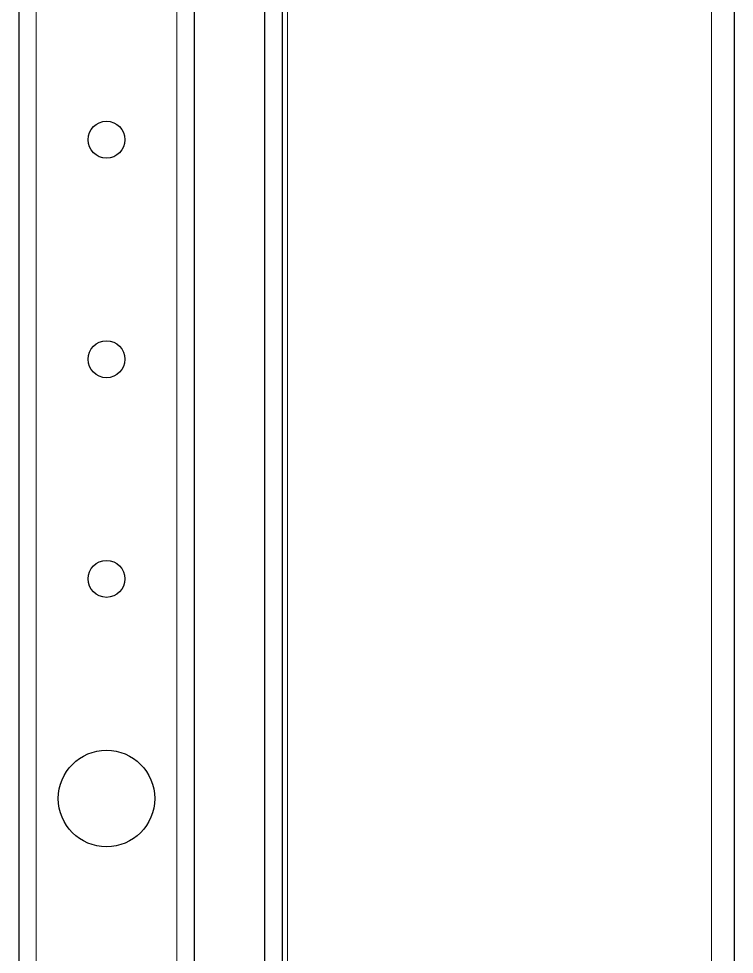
# Model space of a CAD drawing. Header units: millimetres. Extents: x -1114 to 2940, y -1920 to 1219.
# Drawn here: x -349.9 to -268.4, y -939 to -832.4 of the extents above; entities that cross this region are included whole.
import ezdxf

# ---------------------------------------------------------------- set-up
doc = ezdxf.new("R2010")
doc.units = ezdxf.units.MM

msp = doc.modelspace()

# ---------------------------------------------------------------- linework, layer by layer
at = {"color": 7, "linetype": 'Continuous', "lineweight": 25}
for p, q in [((-321.94, 620.28), (-321.94, -1062.72)), ((-319.94, 620.28), (-319.94, -1062.72)), ((-268.44, 610.57), (-268.44, -1053)), ((-349.94, 596.28), (-349.94, -1038.72)), ((-329.94, 596.28), (-329.94, -1038.72))]:
    msp.add_line(p, q, dxfattribs=at)
at = {"color": 8, "linetype": 'Continuous', "lineweight": 18}
for p, q in [((-319.34, -1062.72), (-319.34, 620.28)), ((-271.04, 606.07), (-271.04, -1048.5)), ((-347.94, 596.28), (-347.94, -1038.72)), ((-331.94, 596.28), (-331.94, -1038.72))]:
    msp.add_line(p, q, dxfattribs=at)
at = {"color": 7, "linetype": 'Continuous', "lineweight": 25}
for centre, radius in [((-339.94, -846.22), 2.1), ((-339.94, -871.22), 2.1), ((-339.94, -896.22), 2.1), ((-339.94, -921.22), 5.5)]:
    msp.add_circle(centre, radius, dxfattribs=at)

doc.saveas('drawing.dxf')
